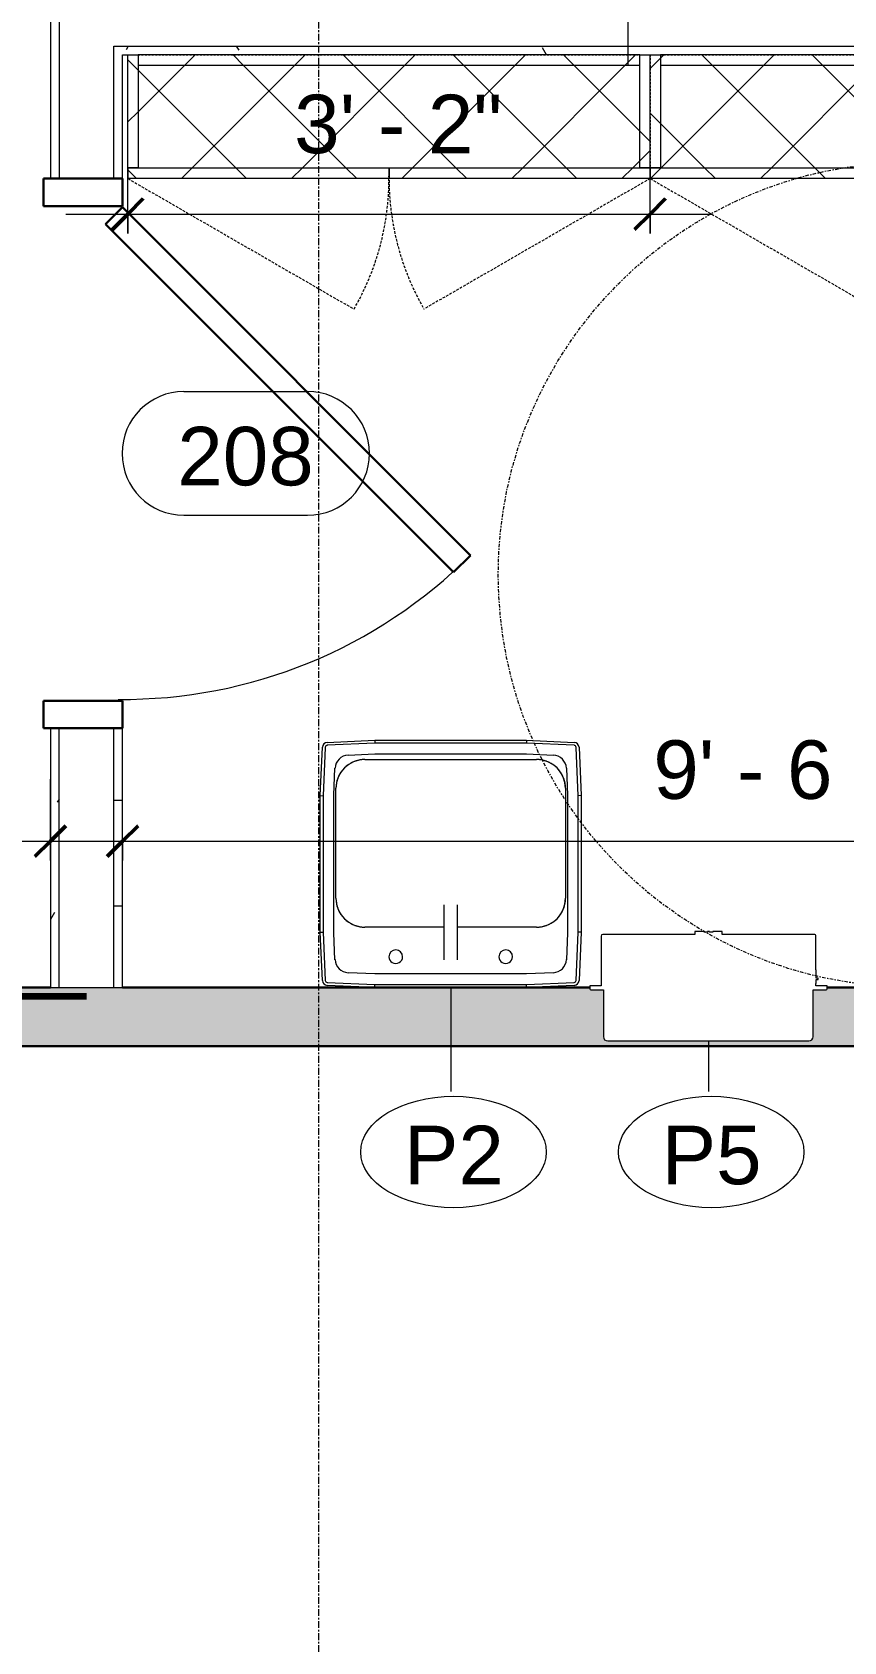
# Model space of a CAD drawing. Header units: inches. Extents: x 889 to 2667, y -546 to 1725.
# Drawn here: x 2305.1 to 2364.2, y 1140.7 to 1257.8 of the extents above; entities that cross this region are included whole.
import ezdxf

# ---------------------------------------------------------------- set-up
doc = ezdxf.new("R2010")
doc.units = ezdxf.units.IN
doc.header["$MEASUREMENT"] = 0
for name, pattern in [('Center 1_4_', [0.53125, 0.25, -0.09375, 0.09375, -0.09375]), ('Dash', [0.25, 0.125, -0.125]), ('Grid Line 1_2_', [0.875, 0.5, -0.125, 0.125, -0.125]), ('Hidden', [0.28125, 0.1875, -0.09375])]:
    doc.linetypes.add(name, pattern=pattern)
for name, color, linetype, lineweight in [('A-ANNO-DIMS', 211, 'Continuous', 9), ('A-ANNO-DIMS-48', 211, 'Continuous', 9), ('A-DETL', 90, 'Continuous', 9), ('A-DOOR', 31, 'Continuous', 18), ('A-DOOR-FRAM', 31, 'Continuous', 30), ('A-DOOR-IDEN', 31, 'Continuous', 9), ('A-WALL', 113, 'Continuous', 13), ('A-WALL-IDEN', 211, 'Continuous', 9), ('A-WALL-PATT', 111, 'Continuous', 18), ('I-WALL', 2, 'Continuous', 18), ('P-SANR-FIXT', 6, 'Continuous', 9), ('P-SANR-FIXT-IDEN', 2, 'Continuous', 9), ('Q-CASE', 31, 'Continuous', 9), ('Q-CASE-HDLN', 31, 'Dash', 9), ('Q-SPCQ', 91, 'Continuous', 9), ('S-GRID', 1, 'Continuous', 9)]:
    doc.layers.add(name, color=color, linetype=linetype, lineweight=lineweight)
doc.styles.add('Swis721 Lt BT_2', font='swissl.ttf', dxfattribs={"height": 4.257319})
doc.dimstyles.new('OTJ_-_3_32__Linear__1_2__Tolerance', dxfattribs={"dimscale": 12, "dimtxt": 4.5, "dimasz": 0.1875, "dimexe": 0.375, "dimexo": 0.25, "dimgap": 0.25, "dimtad": 1, "dimdec": 1, "dimrnd": 0.5, "dimzin": 3, "dimdsep": 46, "dimlunit": 4, "dimtxsty": 'Swis721 Lt BT_2', "dimblk1": 'OBLIQUE', "dimblk2": 'OBLIQUE', "dimsah": 1, "dimcen": 0.09, "dimdle": 0.375, "dimazin": 0, "dimtfac": 1, "dimtdec": 4, "dimtix": 1, "dimtmove": 0, "dimatfit": 3, "dimfxl": 1, "dimtvp": 1, "dimfrac": 2, "dimtolj": 1, "dimtzin": 0, "dimarcsym": 2})
doc.dimstyles.new('OTJ_-_3_32__Linear__1_2__Tolerance_1', dxfattribs={"dimscale": 12, "dimtxt": 4.5, "dimasz": 0.1875, "dimexe": 0.375, "dimexo": 0.25, "dimgap": 0.25, "dimtad": 1, "dimdec": 1, "dimrnd": 0.5, "dimzin": 3, "dimdsep": 46, "dimlunit": 4, "dimtxsty": 'Swis721 Lt BT_2', "dimblk1": 'OBLIQUE', "dimblk2": 'OBLIQUE', "dimsah": 1, "dimcen": 0.09, "dimdle": 0.375, "dimazin": 0, "dimtfac": 1, "dimtdec": 4, "dimtix": 1, "dimtmove": 2, "dimatfit": 3, "dimfxl": 1, "dimtvp": 1, "dimfrac": 2, "dimtolj": 1, "dimtzin": 0, "dimarcsym": 2})
doc.dimstyles.new('OTJ_-_3_32__Linear__1_2__Tolerance_2', dxfattribs={"dimscale": 12, "dimtxt": 4.5, "dimasz": 0.1875, "dimexe": 0.375, "dimexo": 0.25, "dimgap": 0.25, "dimtad": 1, "dimdec": 1, "dimrnd": 0.5, "dimzin": 3, "dimdsep": 46, "dimlunit": 4, "dimtxsty": 'Swis721 Lt BT_2', "dimblk1": 'OBLIQUE', "dimblk2": 'OBLIQUE', "dimsah": 1, "dimcen": 0.09, "dimdle": 0.375, "dimazin": 0, "dimtfac": 1, "dimtdec": 4, "dimtix": 1, "dimtmove": 1, "dimatfit": 3, "dimfxl": 1, "dimtvp": 1, "dimfrac": 2, "dimtolj": 1, "dimtzin": 0, "dimarcsym": 2})
pattern_1 = [(0, (2422.376, 0), (15.36, 3.84), [0.634, -10.886, 0.634, -10.886, -61.44]), (0, (2422.376, 0), (15.36, 3.84), [-23.04, 0.634, -22.406, 0.634, -10.886, -26.88]), (0, (2422.376, 0), (15.36, 3.84), [-57.6, 0.634, -7.046, 0.634, -18.566]), (120, (2428.136, 1.92), (-11.005538, 11.38215), [0.634, -10.886, 0.634, -10.886, -61.44]), (120, (2428.136, 1.92), (-11.005538, 11.38215), [-23.04, 0.634, -22.406, 0.634, -10.886, -26.88]), (120, (2428.136, 1.92), (-11.005538, 11.38215), [-57.6, 0.634, -7.046, 0.634, -18.566]), (240, (2430.056, 9.6), (-4.354462, -15.22215), [0.634, -10.886, 0.634, -10.886, -61.44]), (240, (2430.056, 9.6), (-4.354462, -15.22215), [-23.04, 0.634, -22.406, 0.634, -10.886, -26.88]), (240, (2430.056, 9.6), (-4.354462, -15.22215), [-57.6, 0.634, -7.046, 0.634, -18.566])]
pattern_2 = [(45, (2534.684, -1258.523), (-4.006467, 4.006467), []), (135, (2534.684, -1258.523), (-4.006467, -4.006467), [])]
pattern_3 = [(45, (2496.684, -1258.523), (-4.006467, 4.006467), []), (135, (2496.684, -1258.523), (-4.006467, -4.006467), [])]

# ---------------------------------------------------------------- blocks, each defined once
blk = doc.blocks.new('Single Flush - OTJ_SOLIDFLUSH_ALUM-4831629-FIRST FLOOR CONSTRUCTION')
at = {"layer": 'A-DOOR', "lineweight": 30}
for p, q in [((-8.65, -26.71), (16.67, -1.39)), ((16.67, -1.39), (17.91, -2.62)), ((17.91, -2.62), (-7.42, -27.95)), ((-7.42, -27.95), (-8.65, -26.71))]:
    blk.add_line(p, q, dxfattribs=at)
at = {"layer": 'A-DOOR', "lineweight": 9}
blk.add_arc((17.91, -2.62), 35.81, 179.5, 225, dxfattribs=at)
at = {"layer": 'A-DOOR-FRAM'}
for p, q in [((-20, 3.12), (-20, -2.62)), ((-20, 3.12), (-18, 3.12)), ((-18, 3.12), (-18, -2.62)), ((18, 3.12), (18, -2.62)), ((18, 3.12), (20, 3.12)), ((20, 3.12), (20, -2.62)), ((-20, -2.62), (-18, -2.62)), ((18, -2.62), (20, -2.62))]:
    blk.add_line(p, q, dxfattribs=at)
blk = doc.blocks.new('P-Recessed Trash and Paper Towel Dispenser - Small_Receptacle-2830693-FIRST FLOOR CONSTRUCTION')
at = {"layer": 'Q-SPCQ'}
for p, q in [((-68.37, 1192.37), (-69.06, 1192.37)), ((-69.06, 1192.37), (-69.06, 1192.16)), ((-68.37, 1192.32), (-68.37, 1192.37)), ((-68.14, 1192.32), (-68.37, 1192.32)), ((-67.98, 1192.37), (-68.14, 1192.37)), ((-68.14, 1192.37), (-68.14, 1192.32)), ((-67.98, 1192.32), (-67.98, 1192.37)), ((-67.75, 1192.32), (-67.98, 1192.32)), ((-67.06, 1192.37), (-67.75, 1192.37)), ((-67.75, 1192.37), (-67.75, 1192.32)), ((-67.06, 1192.16), (-67.06, 1192.37)), ((-75.87, 1192.03), (-75.87, 1188.41)), ((-69.06, 1192.16), (-75.74, 1192.16)), ((-60.38, 1192.16), (-67.06, 1192.16)), ((-60.25, 1189.59), (-60.25, 1192.03)), ((-60.22, 1189.59), (-60.25, 1189.59)), ((-60.22, 1188.97), (-60.22, 1189.59)), ((-60.09, 1188.97), (-60.22, 1188.97)), ((-60.22, 1188.58), (-60.22, 1188.87)), ((-60.22, 1188.87), (-60.09, 1188.87)), ((-60.09, 1188.87), (-60.09, 1188.97)), ((-75.87, 1188.41), (-76.69, 1188.41)), ((-76.69, 1188.41), (-76.69, 1188.19)), ((-76.63, 1188.13), (-75.71, 1188.13)), ((-75.71, 1188.13), (-75.71, 1184.72)), ((-60.46, 1184.72), (-60.46, 1188.13)), ((-60.46, 1188.13), (-59.5, 1188.13)), ((-60.25, 1188.41), (-60.25, 1188.58)), ((-60.25, 1188.58), (-60.22, 1188.58)), ((-59.44, 1188.41), (-60.25, 1188.41)), ((-59.44, 1188.19), (-59.44, 1188.41)), ((-75.4, 1184.41), (-60.77, 1184.41))]:
    blk.add_line(p, q, dxfattribs=at)
for centre, radius, start, end in [((-75.74, 1192.03), 0.136, 93.009, 180), ((-60.38, 1192.03), 0.129, 357.0334, 90), ((-76.63, 1188.19), 0.0593, 180, 270), ((-59.5, 1188.19), 0.0589, 270, 0), ((-75.4, 1184.72), 0.311, 180, 270), ((-60.77, 1184.72), 0.31, 270, 0)]:
    blk.add_arc(centre, radius, start, end, dxfattribs=at)
blk = doc.blocks.new('P-Sink-Rectangular - PSR1918-3060176-FIRST FLOOR CONSTRUCTION')
at = {"layer": 'P-SANR-FIXT'}
for p, q in [((-9.5, 4.97), (-9.34, 8.49)), ((-9.13, 8.48), (-9.28, 4.96)), ((-8.99, 8.84), (-5.52, 9)), ((-5.51, 8.78), (-8.98, 8.63)), ((-5.52, 9), (-5.51, 8.78)), ((5.51, 8.78), (-5.51, 8.78)), ((5.52, 9), (5.51, 8.78)), ((8.98, 8.63), (5.51, 8.78)), ((5.52, 9), (8.99, 8.84)), ((9.28, 4.96), (9.13, 8.48)), ((9.34, 8.49), (9.5, 4.97)), ((-7.47, 7.92), (-5.51, 8)), ((-5.51, 8), (5.51, 8)), ((5.51, 8), (7.47, 7.92)), ((-8.5, 5.01), (-8.42, 6.97)), ((8.42, 6.97), (8.5, 5.01)), ((-9.5, 4.97), (-9.28, 4.96)), ((-9.5, -4.97), (-9.5, 4.97)), ((-9.28, 4.96), (-9.28, -4.96)), ((-8.5, -5.01), (-8.5, 5.01)), ((8.5, 5.01), (8.5, -5.01)), ((9.5, 4.97), (9.28, 4.96)), ((9.28, -4.96), (9.28, 4.96)), ((9.5, 4.97), (9.5, -4.97)), ((-6.25, 4.6), (-0.49, 4.6)), ((-6.25, 4.6), (-0.49, 4.6)), ((0.48, 4.6), (6.25, 4.6)), ((0.48, 4.6), (6.25, 4.6)), ((-8.35, -5.5), (-8.35, 2.5)), ((-8.35, -5.5), (-8.35, 2.5)), ((8.35, 2.5), (8.35, -5.5)), ((8.35, 2.5), (8.35, -5.5)), ((-9.5, -4.97), (-9.28, -4.96)), ((-9.34, -8.49), (-9.5, -4.97)), ((-9.28, -4.96), (-9.13, -8.48)), ((-8.42, -6.97), (-8.5, -5.01)), ((8.5, -5.01), (8.42, -6.97)), ((9.13, -8.48), (9.28, -4.96)), ((9.5, -4.97), (9.28, -4.96)), ((9.5, -4.97), (9.34, -8.49)), ((-5.51, -8), (-7.47, -7.92)), ((6.25, -7.6), (-6.25, -7.6)), ((6.25, -7.6), (-6.25, -7.6)), ((5.51, -8), (-5.51, -8)), ((7.47, -7.92), (5.51, -8)), ((-5.52, -9), (-8.99, -8.84)), ((-8.98, -8.63), (-5.51, -8.78)), ((-5.52, -9), (-5.51, -8.78)), ((5.52, -9), (-5.52, -9)), ((-5.51, -8.78), (5.51, -8.78)), ((5.51, -8.78), (8.98, -8.63)), ((5.52, -9), (5.51, -8.78)), ((8.99, -8.84), (5.52, -9))]:
    blk.add_line(p, q, dxfattribs=at)
at = {"layer": 'P-SANR-FIXT', "flags": 128}
for points in [[(-0.5, 6.97), (-0.5, 6.97), (-0.5, 6.96), (-0.5, 6.95), (-0.5, 6.94), (-0.5, 6.93), (-0.5, 6.91), (-0.5, 6.89), (-0.5, 6.87), (-0.5, 6.84), (-0.5, 6.81), (-0.5, 6.78), (-0.5, 6.74), (-0.5, 6.7), (-0.5, 6.66), (-0.5, 6.62), (-0.5, 6.57), (-0.5, 6.52), (-0.5, 6.47), (-0.5, 6.42), (-0.5, 6.36), (-0.5, 6.3), (-0.5, 6.24), (-0.5, 6.18), (-0.5, 6.11), (-0.5, 6.05), (-0.5, 5.98), (-0.5, 5.91), (-0.5, 5.84), (-0.5, 5.77), (-0.5, 5.69), (-0.5, 5.62), (-0.5, 5.54), (-0.5, 5.46), (-0.5, 5.39), (-0.5, 5.31), (-0.5, 5.23), (-0.5, 5.15), (-0.5, 5.07), (-0.5, 4.99), (-0.5, 4.91), (-0.5, 4.83), (-0.5, 4.75), (-0.5, 4.67), (-0.5, 4.59), (-0.5, 4.51), (-0.5, 4.44), (-0.5, 4.36), (-0.5, 4.28), (-0.5, 4.21), (-0.5, 4.13), (-0.5, 4.06), (-0.5, 3.99), (-0.5, 3.92), (-0.5, 3.86), (-0.5, 3.79), (-0.5, 3.73), (-0.5, 3.66), (-0.5, 3.61), (-0.5, 3.55), (-0.5, 3.49), (-0.5, 3.44), (-0.5, 3.39), (-0.5, 3.34), (-0.5, 3.3), (-0.5, 3.25), (-0.5, 3.21), (-0.5, 3.18), (-0.5, 3.14), (-0.5, 3.11), (-0.5, 3.08), (-0.5, 3.06), (-0.5, 3.04), (-0.5, 3.02), (-0.5, 3), (-0.5, 2.99), (-0.5, 2.98), (-0.5, 2.97), (-0.5, 2.97), (-0.5, 2.97)], [(0.5, 2.97), (0.5, 2.97), (0.5, 2.97), (0.5, 2.98), (0.5, 2.99), (0.5, 3.01), (0.5, 3.02), (0.5, 3.05), (0.5, 3.07), (0.5, 3.1), (0.5, 3.13), (0.5, 3.16), (0.5, 3.19), (0.5, 3.23), (0.5, 3.27), (0.5, 3.32), (0.5, 3.36), (0.5, 3.41), (0.5, 3.46), (0.5, 3.52), (0.5, 3.57), (0.5, 3.63), (0.5, 3.69), (0.5, 3.76), (0.5, 3.82), (0.5, 3.89), (0.5, 3.95), (0.5, 4.02), (0.5, 4.1), (0.5, 4.17), (0.5, 4.24), (0.5, 4.32), (0.5, 4.39), (0.5, 4.47), (0.5, 4.55), (0.5, 4.63), (0.5, 4.71), (0.5, 4.79), (0.5, 4.87), (0.5, 4.95), (0.5, 5.03), (0.5, 5.11), (0.5, 5.19), (0.5, 5.26), (0.5, 5.34), (0.5, 5.42), (0.5, 5.5), (0.5, 5.58), (0.5, 5.65), (0.5, 5.73), (0.5, 5.8), (0.5, 5.87), (0.5, 5.94), (0.5, 6.01), (0.5, 6.08), (0.5, 6.14), (0.5, 6.21), (0.5, 6.27), (0.5, 6.33), (0.5, 6.39), (0.5, 6.44), (0.5, 6.49), (0.5, 6.55), (0.5, 6.59), (0.5, 6.64), (0.5, 6.68), (0.5, 6.72), (0.5, 6.76), (0.5, 6.79), (0.5, 6.82), (0.5, 6.85), (0.5, 6.88), (0.5, 6.9), (0.5, 6.92), (0.5, 6.93), (0.5, 6.95), (0.5, 6.96), (0.5, 6.96), (0.5, 6.97), (0.5, 6.97)]]:
    blk.add_lwpolyline(points, dxfattribs=at)
at = {"layer": 'P-SANR-FIXT'}
for centre, radius, start, end in [((-8.97, 8.47), 0.371, 92.5667, 177.4333), ((-8.97, 8.47), 0.156, 92.5667, 177.4333), ((8.97, 8.47), 0.156, 2.5667, 87.4333), ((8.97, 8.47), 0.371, 2.5667, 87.4333), ((-7.42, 6.92), 0.995, 92.5667, 177.4333), ((-4, 6.75), 0.5, 360, 180), ((4, 6.75), 0.5, 360, 180), ((7.42, 6.92), 0.995, 2.5667, 87.4333), ((-4, 6.75), 0.5, 180, 360), ((4, 6.75), 0.5, 180, 360), ((-6.25, 2.5), 2.1, 90, 180), ((-6.25, 2.5), 2.1, 90, 180), ((-6.25, 2.5), 2.1, 115.0288, 154.9712), ((-6.25, 2.5), 2.1, 90, 109.9712), ((6.25, 2.5), 2.1, 70.0288, 90), ((6.25, 2.5), 2.1, 0, 90), ((6.25, 2.5), 2.1, 0, 90), ((6.25, 2.5), 2.1, 25.0288, 64.9712), ((-6.25, 2.5), 2.1, 160.0288, 180), ((6.25, 2.5), 2.1, 0, 19.9712), ((-6.25, -5.5), 2.1, 180, 199.9712), ((-6.25, -5.5), 2.1, 180, 270), ((-6.25, -5.5), 2.1, 180, 270), ((6.25, -5.5), 2.1, 270, 360), ((6.25, -5.5), 2.1, 270, 360), ((6.25, -5.5), 2.1, 340.0288, 360), ((-7.42, -6.92), 0.995, 182.5667, 267.4333), ((-6.25, -5.5), 2.1, 205.0288, 244.9712), ((6.25, -5.5), 2.1, 295.0288, 334.9712), ((7.42, -6.92), 0.995, 272.5667, 357.4333), ((-6.25, -5.5), 2.1, 250.0288, 270), ((6.25, -5.5), 2.1, 270, 289.9712), ((-8.97, -8.47), 0.371, 182.5667, 267.4333), ((-8.97, -8.47), 0.156, 182.5667, 267.4333), ((8.97, -8.47), 0.156, 272.5667, 357.4333), ((8.97, -8.47), 0.371, 272.5667, 357.4333)]:
    blk.add_arc(centre, radius, start, end, dxfattribs=at)
blk = doc.blocks.new('CW Cupbd Ohead - 23_5_h x 13 7_8_d - 2 Doors - No Handle - 1 Shelf-4831415-FIRST FLOOR CONSTRUCTION')
at = {"layer": 'Q-CASE'}
h = blk.add_hatch(dxfattribs=at)
h.set_pattern_fill('FP_11', color=256, style=0, pattern_type=2)
h.set_pattern_definition(pattern_2)
h.paths.add_polyline_path([(2.75, -10.57), (2.75, -2.36), (2, -2.36), (2, -10.57)], flags=0)
h = blk.add_hatch(dxfattribs=at)
h.set_pattern_fill('FP_11', color=256, style=0, pattern_type=2)
h.set_pattern_definition(pattern_2)
h.paths.add_polyline_path([(28.58, -3.11), (39.25, -3.11), (39.25, -2.36), (2.75, -2.36), (2.75, -3.11), (16.94, -3.11)], flags=0)
h = blk.add_hatch(dxfattribs=at)
h.set_pattern_fill('FP_11', color=256, style=0, pattern_type=2)
h.set_pattern_definition(pattern_2)
h.paths.add_polyline_path([(2.75, -10.57), (39.25, -10.57), (39.25, -3.11), (2.75, -3.11), (2.75, -6.35)], flags=0)
h = blk.add_hatch(dxfattribs=at)
h.set_pattern_fill('FP_11', color=256, style=0, pattern_type=2)
h.set_pattern_definition(pattern_2)
h.paths.add_polyline_path([(40, -10.57), (40, -2.36), (39.25, -2.36), (39.25, -10.57)], flags=0)
h = blk.add_hatch(dxfattribs=at)
h.set_pattern_fill('FP_11', color=256, style=0, pattern_type=2)
h.set_pattern_definition(pattern_2)
h.paths.add_polyline_path([(21, -11.36), (21, -10.57), (2, -10.57), (2, -11.36), (16.94, -11.36)], flags=0)
h = blk.add_hatch(dxfattribs=at)
h.set_pattern_fill('FP_11', color=256, style=0, pattern_type=2)
h.set_pattern_definition(pattern_2)
h.paths.add_polyline_path([(40, -11.36), (40, -10.57), (21, -10.57), (21, -11.36), (39.25, -11.36)], flags=0)
for p, q in [((2, -2.36), (2.75, -2.36)), ((2, -10.57), (2, -2.36)), ((2.75, -2.36), (2.75, -10.57)), ((39.25, -2.36), (2.75, -2.36)), ((2.75, -3.11), (39.25, -3.11)), ((39.25, -2.36), (40, -2.36)), ((39.25, -10.57), (39.25, -2.36)), ((40, -10.57), (40, -2.36)), ((2, -10.57), (21, -10.57)), ((2, -10.57), (2, -11.36)), ((2.75, -10.57), (2, -10.57)), ((21, -11.36), (2, -11.36)), ((21, -11.36), (21, -10.57)), ((21, -10.57), (40, -10.57)), ((21, -10.57), (21, -11.36)), ((40, -11.36), (21, -11.36)), ((40, -10.57), (39.25, -10.57)), ((40, -11.36), (40, -10.57))]:
    blk.add_line(p, q, dxfattribs=at)
at = {"layer": 'Q-CASE', "linetype": 'Hidden'}
for p, q in [((2, -11.36), (18.45, -20.86)), ((40, -11.36), (23.54, -20.86))]:
    blk.add_line(p, q, dxfattribs=at)
for centre, start, end in [((2, -11.36), 330, 0.5), ((40, -11.36), 179.5, 210)]:
    blk.add_arc(centre, 19, start, end, dxfattribs=at)
at = {"layer": 'Q-CASE-HDLN'}
for p, q in [((2, -11.36), (2, -2.36)), ((2, -2.36), (40, -2.36)), ((40, -2.36), (40, -11.36)), ((40, -11.36), (2, -11.36))]:
    blk.add_line(p, q, dxfattribs=at)
blk = doc.blocks.new('CW Cupbd Ohead - 23_5_h x 13 7_8_d - 2 Doors - No Handle - 1 Shelf-V3-FIRST FLOOR CONSTRUCTION')
at = {"layer": 'Q-CASE'}
h = blk.add_hatch(dxfattribs=at)
h.set_pattern_fill('FP_12', color=256, style=0, pattern_type=2)
h.set_pattern_definition(pattern_3)
h.paths.add_polyline_path([(2, -10.57), (2.75, -10.57), (2.75, -2.36), (2, -2.36), (2, -6.35)], flags=0)
h = blk.add_hatch(dxfattribs=at)
h.set_pattern_fill('FP_12', color=256, style=0, pattern_type=2)
h.set_pattern_definition(pattern_3)
h.paths.add_polyline_path([(25.52, -3.11), (39.25, -3.11), (39.25, -2.36), (2.75, -2.36), (2.75, -3.11)], flags=0)
h = blk.add_hatch(dxfattribs=at)
h.set_pattern_fill('FP_12', color=256, style=0, pattern_type=2)
h.set_pattern_definition(pattern_3)
h.paths.add_polyline_path([(39.25, -10.57), (39.25, -3.11), (2.75, -3.11), (2.75, -10.57), (25.52, -10.57)], flags=0)
h = blk.add_hatch(dxfattribs=at)
h.set_pattern_fill('FP_12', color=256, style=0, pattern_type=2)
h.set_pattern_definition(pattern_3)
h.paths.add_polyline_path([(40, -10.57), (40, -2.36), (39.25, -2.36), (39.25, -10.57)], flags=0)
h = blk.add_hatch(dxfattribs=at)
h.set_pattern_fill('FP_12', color=256, style=0, pattern_type=2)
h.set_pattern_definition(pattern_3)
h.paths.add_polyline_path([(2, -11.36), (21, -11.36), (21, -10.57), (2, -10.57)], flags=0)
h = blk.add_hatch(dxfattribs=at)
h.set_pattern_fill('FP_12', color=256, style=0, pattern_type=2)
h.set_pattern_definition(pattern_3)
h.paths.add_polyline_path([(25.52, -11.36), (40, -11.36), (40, -10.57), (21, -10.57), (21, -11.36)], flags=0)
for p, q in [((2, -2.36), (2.75, -2.36)), ((2, -10.57), (2, -2.36)), ((2.75, -2.36), (2.75, -10.57)), ((39.25, -2.36), (2.75, -2.36)), ((2.75, -3.11), (39.25, -3.11)), ((39.25, -2.36), (40, -2.36)), ((39.25, -10.57), (39.25, -2.36)), ((40, -10.57), (40, -2.36)), ((2, -10.57), (21, -10.57)), ((2, -10.57), (2, -11.36)), ((2.75, -10.57), (2, -10.57)), ((21, -11.36), (2, -11.36)), ((21, -11.36), (21, -10.57)), ((21, -10.57), (40, -10.57)), ((21, -10.57), (21, -11.36)), ((40, -11.36), (21, -11.36)), ((40, -10.57), (39.25, -10.57)), ((40, -11.36), (40, -10.57))]:
    blk.add_line(p, q, dxfattribs=at)
at = {"layer": 'Q-CASE', "linetype": 'Hidden'}
for p, q in [((2, -11.36), (18.45, -20.86)), ((40, -11.36), (23.54, -20.86))]:
    blk.add_line(p, q, dxfattribs=at)
for centre, start, end in [((2, -11.36), 330, 0.5), ((40, -11.36), 179.5, 210)]:
    blk.add_arc(centre, 19, start, end, dxfattribs=at)
at = {"layer": 'Q-CASE-HDLN'}
for p, q in [((2, -11.36), (2, -2.36)), ((2, -2.36), (40, -2.36)), ((40, -2.36), (40, -11.36)), ((40, -11.36), (2, -11.36))]:
    blk.add_line(p, q, dxfattribs=at)
blk = doc.blocks.new('DIMBLOCK1-FIRST FLOOR CONSTRUCTION')
at = {"layer": 'A-ANNO-DIMS-48'}
for p, q in [((2233.6, 1197.54), (2233.6, 1203.45)), ((2306.44, 1197.54), (2306.44, 1203.45)), ((2229.1, 1198.95), (2310.94, 1198.95)), ((2233.6, 1198.95), (2233.6, 1197.54)), ((2306.44, 1198.95), (2306.44, 1197.54))]:
    blk.add_line(p, q, dxfattribs=at)
at = {"layer": 'A-ANNO-DIMS-48', "lineweight": 50}
for p, q in [((2233.6, 1198.95), (2234.72, 1200.07)), ((2306.44, 1198.95), (2307.56, 1200.07)), ((2233.6, 1198.95), (2232.47, 1197.82)), ((2306.44, 1198.95), (2305.31, 1197.82))]:
    blk.add_line(p, q, dxfattribs=at)
at = {"layer": 'A-ANNO-DIMS-48', "color": 0, "insert": (2263.12, 1207.63), "char_height": 4.257, "width": 16.5429, "attachment_point": 1, "line_spacing_factor": 1.00667, "style": 'Swis721 Lt BT_2'}
blk.add_mtext('6\' - 1"', dxfattribs=at)
blk = doc.blocks.new('_Oblique')
at = {"color": 0, "linetype": 'ByBlock', "lineweight": -2}
blk.add_line((-0.5, -0.5), (0.5, 0.5), dxfattribs=at)
blk = doc.blocks.new('Door Tag - Door Tag-41184-FIRST FLOOR CONSTRUCTION')
at = {"layer": 'A-DOOR-IDEN'}
for p, q in [((-0.09375, 0.09375), (0.09375, 0.09375)), ((-0.09375, -0.09375), (0.09375, -0.09375))]:
    blk.add_line(p, q, dxfattribs=at)
for centre, start, end in [((-0.09375, 0), 90, 270), ((0.09375, 0), 270, 90)]:
    blk.add_arc(centre, 0.09375, start, end, dxfattribs=at)
blk = doc.blocks.new('DIMBLOCK8-FIRST FLOOR CONSTRUCTION')
at = {"layer": 'A-ANNO-DIMS-48'}
for p, q in [((2311.69, 1197.54), (2311.69, 1203.45)), ((2426.41, 1197.54), (2426.41, 1203.45)), ((2307.19, 1198.95), (2430.91, 1198.95)), ((2311.69, 1198.95), (2311.69, 1197.54)), ((2426.41, 1198.95), (2426.41, 1197.54))]:
    blk.add_line(p, q, dxfattribs=at)
at = {"layer": 'A-ANNO-DIMS-48', "lineweight": 50}
for p, q in [((2311.69, 1198.95), (2312.81, 1200.07)), ((2426.41, 1198.95), (2427.54, 1200.07)), ((2311.69, 1198.95), (2310.56, 1197.82)), ((2426.41, 1198.95), (2425.29, 1197.82))]:
    blk.add_line(p, q, dxfattribs=at)
at = {"layer": 'A-ANNO-DIMS-48', "color": 0, "insert": (2350.3, 1206.28), "char_height": 4.2573, "width": 28.0286, "attachment_point": 1, "line_spacing_factor": 1.00667, "style": 'Swis721 Lt BT_2'}
blk.add_mtext('9\' - 6 1/2"', dxfattribs=at)
blk = doc.blocks.new('Plumbing Equipment Tag - Standard-3394155-FIRST FLOOR CONSTRUCTION')
at = {"layer": 'P-SANR-FIXT-IDEN'}
blk.add_ellipse((-0.0499, 0.0037), major_axis=(-0.1406, 0), ratio=0.600473, dxfattribs=at)
blk = doc.blocks.new('DIMBLOCK15-FIRST FLOOR CONSTRUCTION')
at = {"layer": 'A-ANNO-DIMS-48'}
for p, q in [((2312.06, 1243.16), (2312.06, 1249.07)), ((2350.06, 1243.16), (2350.06, 1249.07)), ((2307.56, 1244.57), (2354.56, 1244.57)), ((2312.06, 1244.57), (2312.06, 1243.16)), ((2350.06, 1244.57), (2350.06, 1243.16))]:
    blk.add_line(p, q, dxfattribs=at)
at = {"layer": 'A-ANNO-DIMS-48', "lineweight": 50}
for p, q in [((2312.06, 1244.57), (2313.19, 1245.7)), ((2350.06, 1244.57), (2351.19, 1245.7)), ((2312.06, 1244.57), (2310.94, 1243.45)), ((2350.06, 1244.57), (2348.94, 1243.45))]:
    blk.add_line(p, q, dxfattribs=at)
at = {"layer": 'A-ANNO-DIMS-48', "color": 0, "insert": (2324.17, 1253.26), "char_height": 4.257, "width": 16.5429, "attachment_point": 1, "line_spacing_factor": 1.00667, "style": 'Swis721 Lt BT_2'}
blk.add_mtext('3\' - 2"', dxfattribs=at)
blk = doc.blocks.new('DIMBLOCK17-FIRST FLOOR CONSTRUCTION')
at = {"layer": 'A-ANNO-DIMS-48'}
for p, q in [((2348.44, 1280.04), (2348.44, 1255.41)), ((2348.69, 1275.54), (2343.94, 1275.54)), ((2348.44, 1275.54), (2348.69, 1275.54)), ((2347.03, 1259.91), (2352.94, 1259.91)), ((2348.44, 1259.91), (2347.03, 1259.91))]:
    blk.add_line(p, q, dxfattribs=at)
at = {"layer": 'A-ANNO-DIMS-48', "lineweight": 50}
for p, q in [((2348.44, 1275.54), (2347.32, 1276.66)), ((2348.44, 1275.54), (2349.57, 1274.41)), ((2348.44, 1259.91), (2347.32, 1261.04)), ((2348.44, 1259.91), (2349.57, 1258.79))]:
    blk.add_line(p, q, dxfattribs=at)
at = {"layer": 'A-ANNO-DIMS-48'}
blk.add_ellipse((2348.44, 1280.01), major_axis=(0, 12.28), ratio=0.420545, start_param=3.141593, end_param=4.712389, dxfattribs=at)
at = {"layer": 'A-ANNO-DIMS-48', "color": 0, "insert": (2351.49, 1280.01), "char_height": 4.2573, "width": 28.0286, "attachment_point": 1, "rotation": 90, "line_spacing_factor": 1.00667, "style": 'Swis721 Lt BT_2'}
blk.add_mtext('1\' - 3 1/2"', dxfattribs=at)

msp = doc.modelspace()

# ---------------------------------------------------------------- hatches: boundary and pattern name
at = {"layer": 'A-WALL-PATT', "lineweight": 9}
h = msp.add_hatch(dxfattribs=at)
h.set_pattern_fill('FP_2', color=256, style=0, pattern_type=2)
h.set_pattern_definition(pattern_1)
h.paths.add_polyline_path([(2341.94, 1256.16), (2342.56, 1256.16), (2342.56, 1256.79), (2341.94, 1256.79)], flags=0)
h.paths.add_polyline_path([(2342.56, 1258.41), (2342.56, 1273.29), (2341.94, 1273.29), (2341.94, 1258.41)], flags=0)
h = msp.add_hatch(dxfattribs=at)
h.set_pattern_fill('FP_2', color=256, style=0, pattern_type=2)
h.set_pattern_definition(pattern_1)
h.paths.add_polyline_path([(2306.44, 1188.29), (2307.06, 1188.29), (2307.06, 1207.16), (2306.44, 1207.16), (2306.44, 1188.31)], flags=0)
h.paths.add_polyline_path([(2307.06, 1247.16), (2307.06, 1258.41), (2306.44, 1258.41), (2306.44, 1247.16)], flags=0)
h = msp.add_hatch(dxfattribs=at)
h.set_pattern_fill('FP_2', color=256, style=0, pattern_type=2)
h.set_pattern_definition(pattern_1)
h.paths.add_polyline_path([(2311.69, 1188.29), (2311.69, 1207.16), (2311.06, 1207.16), (2311.06, 1188.29)], flags=0)
h.paths.add_polyline_path([(2311.69, 1247.16), (2311.69, 1256.79), (2311.06, 1256.79), (2311.06, 1247.16)], flags=0)
h = msp.add_hatch(dxfattribs=at)
h.set_pattern_fill('FP_2', color=256, style=0, pattern_type=2)
h.set_pattern_definition(pattern_1)
h.paths.add_polyline_path([(2341.94, 1256.16), (2341.94, 1256.79), (2311.69, 1256.79), (2311.69, 1256.16), (2338.65, 1256.16)], flags=0)
h = msp.add_hatch(dxfattribs=at)
h.set_pattern_fill('FP_2', color=256, style=0, pattern_type=2)
h.set_pattern_definition(pattern_1)
h.paths.add_polyline_path([(2425.31, 1256.16), (2426.41, 1256.16), (2426.41, 1256.79), (2342.56, 1256.79), (2342.56, 1256.16), (2420.18, 1256.16)], flags=0)
h = msp.add_hatch(color=7, dxfattribs=at)
h.paths.add_polyline_path([(2327.01, 1184.04), (2426.41, 1184.04), (2426.41, 1188.29), (2362.94, 1188.29), (2362.94, 1188.19), (2362.88, 1188.13), (2361.92, 1188.13), (2361.9, 1184.64), (2361.82, 1184.5), (2361.69, 1184.42), (2361.61, 1184.41), (2346.9, 1184.42), (2346.76, 1184.5), (2346.68, 1184.64), (2346.67, 1184.72), (2346.67, 1188.13), (2345.75, 1188.13), (2345.69, 1188.19), (2345.69, 1188.29), (2002.81, 1188.29), (2002.81, 1184.04), (2303.71, 1184.04)], flags=0)
h.paths.add_polyline_path([(1966.81, 1184.04), (1966.81, 1188.29), (1958.31, 1188.29), (1958.11, 1184.73), (1958.94, 1184.04)], flags=0)

# ---------------------------------------------------------------- linework, layer by layer
at = {"layer": 'A-DETL', "linetype": 'Center 1_4_', "lineweight": 18}
msp.add_circle((2369.02, 1218.34), 30, dxfattribs=at)
at = {"layer": 'A-WALL', "lineweight": 18}
for p, q in [((2307.06, 1274.91), (2307.06, 1247.16)), ((2311.06, 1256.79), (2426.41, 1256.79)), ((2311.06, 1247.16), (2311.06, 1256.79)), ((2307.06, 1188.29), (2307.06, 1207.16)), ((2311.06, 1188.29), (2311.06, 1207.16)), ((2306.44, 1188.29), (2311.69, 1188.29))]:
    msp.add_line(p, q, dxfattribs=at)
at = {"layer": 'A-WALL-IDEN'}
msp.add_line((2309.06, 1187.65), (2290.1, 1187.65), dxfattribs=at)
at = {"layer": 'A-WALL-IDEN', "lineweight": 90}
msp.add_line((2309.06, 1187.65), (2303.06, 1187.65), dxfattribs=at)
at = {"layer": 'I-WALL'}
for p, q in [((2306.44, 1275.54), (2306.44, 1247.16)), ((2311.69, 1247.16), (2311.69, 1256.16)), ((2311.69, 1256.16), (2312.06, 1256.16)), ((2306.44, 1247.16), (2311.69, 1247.16)), ((2306.44, 1207.16), (2306.44, 1188.29)), ((2311.69, 1207.16), (2306.44, 1207.16)), ((2311.69, 1188.29), (2311.69, 1207.16))]:
    msp.add_line(p, q, dxfattribs=at)
at = {"layer": 'I-WALL', "color": 135, "lineweight": 30}
for p, q in [((2306.44, 1188.29), (2233.6, 1188.29)), ((2345.69, 1188.29), (2311.69, 1188.29)), ((2426.41, 1188.29), (2362.94, 1188.29)), ((2002.81, 1184.04), (2426.41, 1184.04))]:
    msp.add_line(p, q, dxfattribs=at)
at = {"layer": 'P-SANR-FIXT-IDEN'}
for p, q in [((2335.56, 1188.29), (2335.56, 1180.73)), ((2354.32, 1184.41), (2354.32, 1180.73))]:
    msp.add_line(p, q, dxfattribs=at)
at = {"layer": 'S-GRID', "linetype": 'Grid Line 1_2_'}
msp.add_line((2325.96, 1023.57), (2325.96, 1712.92), dxfattribs=at)

# ---------------------------------------------------------------- block references
at = {"layer": 'A-DOOR', "rotation": 89.99999999999991}
msp.add_blockref('Single Flush - OTJ_SOLIDFLUSH_ALUM-4831629-FIRST FLOOR CONSTRUCTION', (2309.06, 1227.16), dxfattribs=at)
at = {"layer": 'A-DOOR-IDEN', "xscale": 47.99999999999997, "yscale": 47.99999999999997, "zscale": 47.99999999999997}
msp.add_blockref('Door Tag - Door Tag-41184-FIRST FLOOR CONSTRUCTION', (2320.65, 1227.16), dxfattribs=at)
at = {"layer": 'P-SANR-FIXT', "rotation": 180}
msp.add_blockref('P-Sink-Rectangular - PSR1918-3060176-FIRST FLOOR CONSTRUCTION', (2335.56, 1197.29), dxfattribs=at)
at = {"layer": 'P-SANR-FIXT'}
msp.add_blockref('P-Recessed Trash and Paper Towel Dispenser - Small_Receptacle-2830693-FIRST FLOOR CONSTRUCTION', (2422.38, 0), dxfattribs=at)
at = {"layer": 'P-SANR-FIXT-IDEN', "xscale": 47.99999999999997, "yscale": 47.99999999999997, "zscale": 47.99999999999997}
for p in [(2338.16, 1176.15), (2356.91, 1176.15)]:
    msp.add_blockref('Plumbing Equipment Tag - Standard-3394155-FIRST FLOOR CONSTRUCTION', p, dxfattribs=at)
at = {"layer": 'Q-CASE'}
for name, p in [('CW Cupbd Ohead - 23_5_h x 13 7_8_d - 2 Doors - No Handle - 1 Shelf-4831415-FIRST FLOOR CONSTRUCTION', (2310.07, 1258.52)), ('CW Cupbd Ohead - 23_5_h x 13 7_8_d - 2 Doors - No Handle - 1 Shelf-V3-FIRST FLOOR CONSTRUCTION', (2348.07, 1258.52))]:
    msp.add_blockref(name, p, dxfattribs=at)

# ---------------------------------------------------------------- texts
at = {"layer": 'A-DOOR-IDEN', "insert": (2320.63, 1229.09), "char_height": 4.257, "width": 11.34, "attachment_point": 2, "line_spacing_factor": 1.00667, "style": 'Swis721 Lt BT_2'}
msp.add_mtext('208', dxfattribs=at)
at = {"layer": 'P-SANR-FIXT-IDEN', "char_height": 4.257, "width": 8.1, "attachment_point": 2, "line_spacing_factor": 1.00667, "style": 'Swis721 Lt BT_2'}
for s, insert in [('P2', (2335.79, 1178.24)), ('P5', (2354.54, 1178.24))]:
    msp.add_mtext(s, dxfattribs=dict(at, insert=insert))

# ---------------------------------------------------------------- dimensions: what is measured, and where the dimension line sits
at = {"layer": 'A-ANNO-DIMS'}
dim = msp.add_linear_dim(base=(2348.44, 1259.91), p1=(2345.69, 1275.54), p2=(2350.03, 1259.91), angle=90, dimstyle='OTJ_-_3_32__Linear__1_2__Tolerance_2', override={"dimpost": '<>', "dimfxl": 16.217553}, dxfattribs=at)
dim.commit()
dim.dimension.update_dxf_attribs({"geometry": 'DIMBLOCK17-FIRST FLOOR CONSTRUCTION', "text_midpoint": (2354.33, 1294.02), "dimtype": 160, "text_rotation": 90})
for base, p1, p2, override, picture, middle in [((2350.06, 1244.57), (2312.06, 1246.16), (2350.06, 1246.16), {"dimpost": '<>', "dimfxl": 38}, 'DIMBLOCK15-FIRST FLOOR CONSTRUCTION', (2331.06, 1249.76)), ((2306.44, 1198.95), (2233.6, 1200.54), (2306.44, 1200.54), {"dimpost": '<>', "dimfxl": 72.844664}, 'DIMBLOCK1-FIRST FLOOR CONSTRUCTION', (2270.02, 1204.14))]:
    dim = msp.add_linear_dim(base=base, p1=p1, p2=p2, dimstyle='OTJ_-_3_32__Linear__1_2__Tolerance', override=override, dxfattribs=at)
    dim.commit()
    dim.dimension.update_dxf_attribs({"geometry": picture, "text_midpoint": middle})
dim = msp.add_linear_dim(base=(2426.41, 1198.95), p1=(2311.69, 1200.54), p2=(2426.41, 1200.54), dimstyle='OTJ_-_3_32__Linear__1_2__Tolerance_1', override={"dimpost": '<>', "dimfxl": 114.724609}, dxfattribs=at)
dim.commit()
dim.dimension.update_dxf_attribs({"geometry": 'DIMBLOCK8-FIRST FLOOR CONSTRUCTION', "text_midpoint": (2364.31, 1203.44), "dimtype": 160})

doc.saveas('drawing.dxf')
